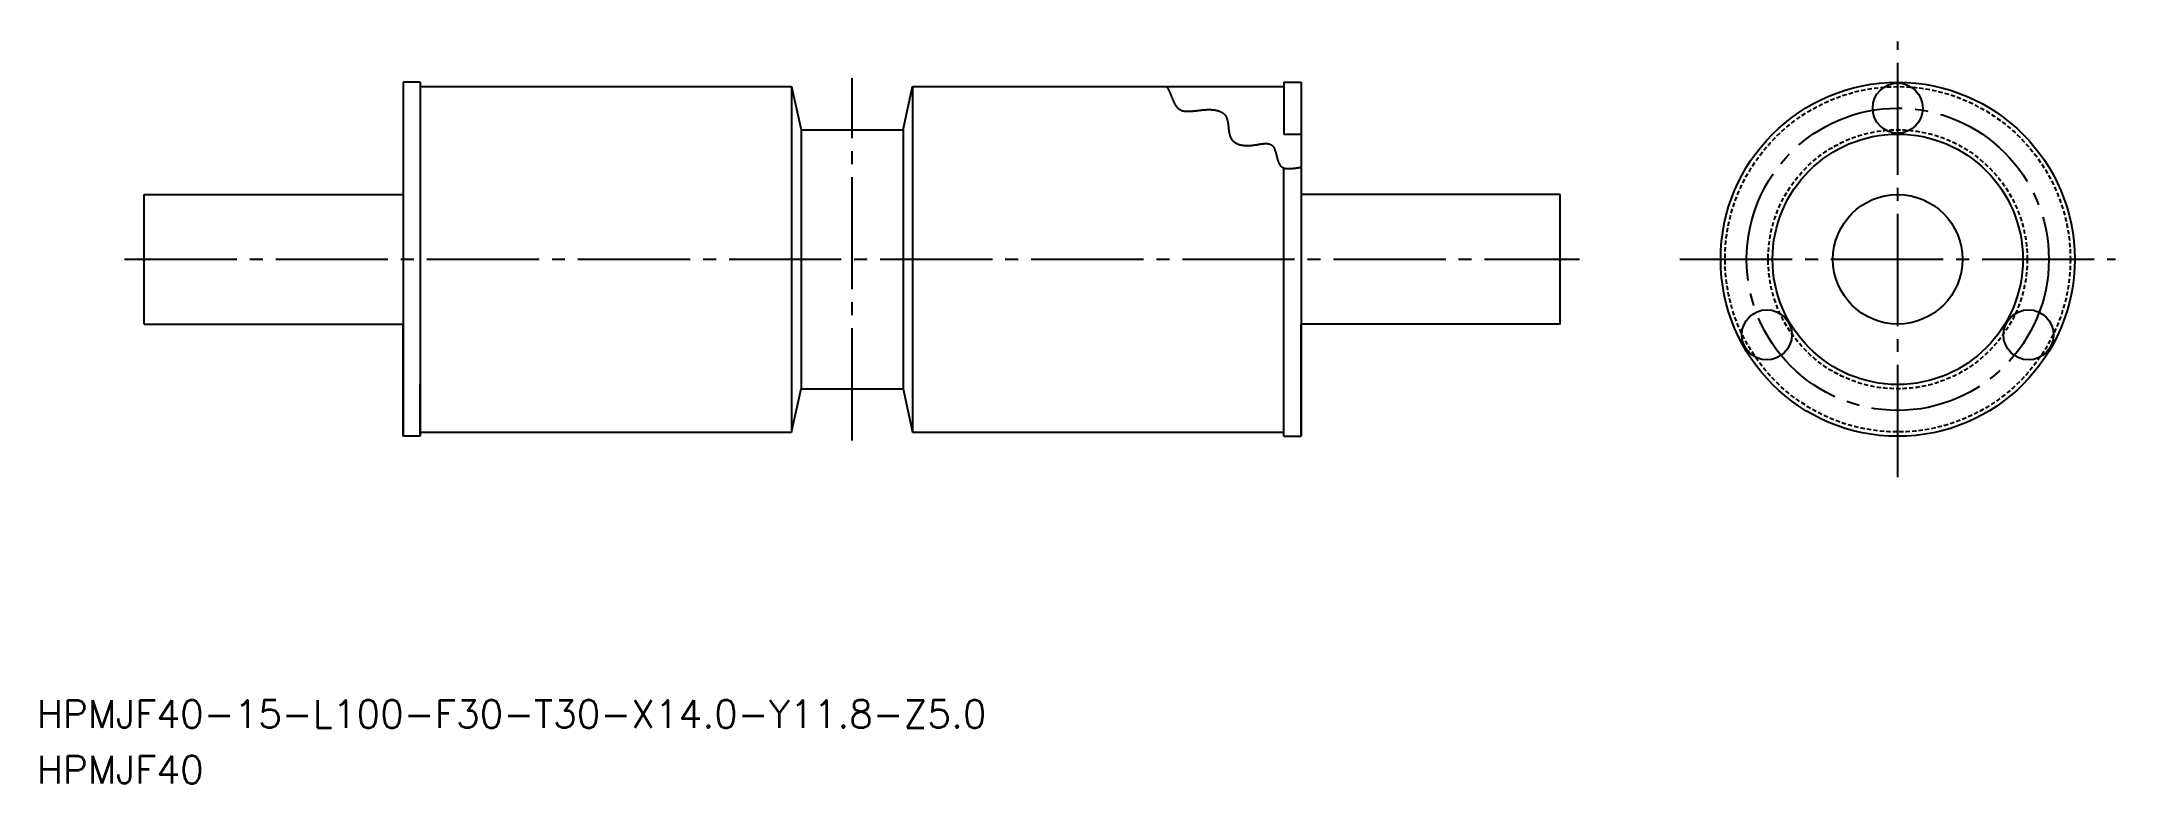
# Model space of a CAD drawing. Extents: x 47 to 287, y 137 to 223.
import ezdxf

# ---------------------------------------------------------------- set-up
doc = ezdxf.new("R2010")
doc.units = 0
doc.linetypes.add('CENTER', pattern=[17.5, 13, -1.5, 1.5, -1.5])
doc.linetypes.add('DASHED', pattern=[0.75, 0.5, -0.25])
doc.layers.get('0').update_dxf_attribs({"linetype": 'CONTINUOUS'})
doc.layers.add('CENTER', color=1, linetype='CENTER')
doc.styles.get("Standard").update_dxf_attribs({"font": 'txt.shx', "bigfont": '@extfont2.shx'})

msp = doc.modelspace()

# ---------------------------------------------------------------- linework, layer by layer
at = {"color": 7, "linetype": 'CONTINUOUS'}
for p, q in [((90.79, 218.43), (88.79, 218.43)), ((88.79, 218.43), (88.79, 177.43)), ((90.79, 218.43), (90.79, 177.43)), ((90.79, 217.93), (133.79, 217.93)), ((133.79, 217.93), (134.89, 212.93)), ((133.79, 217.93), (133.79, 177.93)), ((146.69, 212.93), (147.79, 217.93)), ((147.79, 217.93), (190.79, 217.93)), ((147.79, 217.93), (147.79, 177.93)), ((190.79, 218.43), (192.79, 218.43)), ((190.79, 218.43), (190.79, 212.43)), ((192.79, 218.43), (192.79, 177.43)), ((134.89, 212.93), (146.69, 212.93)), ((134.89, 212.93), (146.69, 212.93)), ((134.89, 212.93), (134.89, 182.93)), ((146.69, 212.93), (146.69, 182.93)), ((190.79, 212.43), (192.79, 212.43)), ((190.79, 177.43), (190.79, 208.51)), ((58.79, 205.43), (88.79, 205.43)), ((58.79, 190.43), (58.79, 205.43)), ((222.79, 205.43), (192.79, 205.43)), ((222.79, 190.43), (222.79, 205.43)), ((58.79, 190.43), (88.79, 190.43)), ((88.79, 177.43), (88.79, 190.43)), ((222.79, 190.43), (192.79, 190.43)), ((192.79, 177.43), (192.79, 190.43)), ((90.79, 177.43), (90.79, 183.43)), ((133.79, 177.93), (134.89, 182.93)), ((134.89, 182.93), (146.69, 182.93)), ((134.89, 182.93), (146.69, 182.93)), ((146.69, 182.93), (147.79, 177.93)), ((90.79, 177.93), (133.79, 177.93)), ((147.79, 177.93), (190.79, 177.93)), ((90.79, 177.43), (88.79, 177.43)), ((190.79, 177.43), (192.79, 177.43))]:
    msp.add_line(p, q, dxfattribs=at)
at = {"color": 3}
msp.add_polyline3d([(177.23, 217.93, 0), (177.26, 217.87, 0), (177.3, 217.81, 0), (177.33, 217.75, 0), (177.36, 217.7, 0), (177.39, 217.64, 0), (177.43, 217.58, 0), (177.45, 217.52, 0), (177.48, 217.46, 0), (177.51, 217.41, 0), (177.54, 217.35, 0), (177.57, 217.29, 0), (177.59, 217.23, 0), (177.62, 217.17, 0), (177.64, 217.12, 0), (177.67, 217.06, 0), (177.69, 217, 0), (177.71, 216.94, 0), (177.74, 216.89, 0), (177.76, 216.83, 0), (177.78, 216.78, 0), (177.8, 216.72, 0), (177.83, 216.66, 0), (177.85, 216.61, 0), (177.87, 216.55, 0), (177.89, 216.5, 0), (177.91, 216.45, 0), (177.94, 216.39, 0), (177.96, 216.34, 0), (177.98, 216.29, 0), (178, 216.24, 0), (178.03, 216.19, 0), (178.05, 216.14, 0), (178.07, 216.09, 0), (178.1, 216.04, 0), (178.12, 215.99, 0), (178.15, 215.95, 0), (178.17, 215.9, 0), (178.2, 215.85, 0), (178.22, 215.81, 0), (178.25, 215.77, 0), (178.28, 215.73, 0), (178.31, 215.68, 0), (178.34, 215.64, 0), (178.37, 215.61, 0), (178.4, 215.57, 0), (178.43, 215.53, 0), (178.46, 215.5, 0), (178.5, 215.46, 0), (178.53, 215.43, 0), (178.57, 215.4, 0), (178.61, 215.37, 0), (178.65, 215.34, 0), (178.68, 215.31, 0), (178.73, 215.28, 0), (178.77, 215.26, 0), (178.81, 215.23, 0), (178.86, 215.21, 0), (178.9, 215.19, 0), (178.95, 215.17, 0), (179, 215.16, 0), (179.05, 215.14, 0), (179.11, 215.13, 0), (179.16, 215.11, 0), (179.22, 215.1, 0), (179.28, 215.09, 0), (179.34, 215.09, 0), (179.4, 215.08, 0), (179.46, 215.08, 0), (179.53, 215.07, 0), (179.59, 215.07, 0), (179.66, 215.07, 0), (179.73, 215.07, 0), (179.8, 215.07, 0), (179.87, 215.08, 0), (179.94, 215.08, 0), (180.02, 215.08, 0), (180.09, 215.09, 0), (180.16, 215.1, 0), (180.24, 215.1, 0), (180.32, 215.11, 0), (180.39, 215.12, 0), (180.47, 215.13, 0), (180.55, 215.13, 0), (180.63, 215.14, 0), (180.71, 215.15, 0), (180.79, 215.16, 0), (180.87, 215.17, 0), (180.95, 215.18, 0), (181.03, 215.19, 0), (181.11, 215.2, 0), (181.19, 215.21, 0), (181.27, 215.21, 0), (181.35, 215.22, 0), (181.44, 215.23, 0), (181.52, 215.24, 0), (181.6, 215.24, 0), (181.68, 215.25, 0), (181.76, 215.25, 0), (181.84, 215.26, 0), (181.91, 215.26, 0), (181.99, 215.26, 0), (182.07, 215.26, 0), (182.15, 215.26, 0), (182.22, 215.26, 0), (182.3, 215.26, 0), (182.37, 215.26, 0), (182.45, 215.25, 0), (182.52, 215.25, 0), (182.59, 215.24, 0), (182.67, 215.23, 0), (182.74, 215.23, 0), (182.8, 215.22, 0), (182.87, 215.2, 0), (182.94, 215.19, 0), (183.01, 215.18, 0), (183.07, 215.16, 0), (183.13, 215.15, 0), (183.2, 215.13, 0), (183.26, 215.11, 0), (183.32, 215.09, 0), (183.37, 215.07, 0), (183.43, 215.05, 0), (183.48, 215.02, 0), (183.54, 215, 0), (183.59, 214.97, 0), (183.64, 214.94, 0), (183.69, 214.91, 0), (183.73, 214.88, 0), (183.78, 214.85, 0), (183.82, 214.81, 0), (183.86, 214.78, 0), (183.9, 214.74, 0), (183.94, 214.7, 0), (183.97, 214.66, 0), (184.01, 214.62, 0), (184.04, 214.57, 0), (184.07, 214.52, 0), (184.09, 214.48, 0), (184.12, 214.43, 0), (184.14, 214.38, 0), (184.16, 214.33, 0), (184.18, 214.27, 0), (184.2, 214.22, 0), (184.22, 214.16, 0), (184.24, 214.11, 0), (184.25, 214.05, 0), (184.26, 213.99, 0), (184.28, 213.94, 0), (184.29, 213.88, 0), (184.3, 213.82, 0), (184.31, 213.75, 0), (184.32, 213.69, 0), (184.33, 213.63, 0), (184.34, 213.57, 0), (184.35, 213.51, 0), (184.35, 213.44, 0), (184.36, 213.38, 0), (184.37, 213.32, 0), (184.38, 213.25, 0), (184.38, 213.19, 0), (184.39, 213.13, 0), (184.4, 213.06, 0), (184.4, 213, 0), (184.41, 212.93, 0), (184.42, 212.87, 0), (184.43, 212.81, 0), (184.44, 212.75, 0), (184.45, 212.69, 0), (184.46, 212.62, 0), (184.47, 212.56, 0), (184.48, 212.5, 0), (184.5, 212.44, 0), (184.51, 212.39, 0), (184.53, 212.33, 0), (184.54, 212.27, 0), (184.56, 212.22, 0), (184.58, 212.16, 0), (184.6, 212.11, 0), (184.62, 212.05, 0), (184.65, 212, 0), (184.67, 211.95, 0), (184.7, 211.91, 0), (184.73, 211.86, 0), (184.76, 211.81, 0), (184.79, 211.77, 0), (184.83, 211.73, 0), (184.86, 211.69, 0), (184.9, 211.65, 0), (184.94, 211.61, 0), (184.99, 211.57, 0), (185.03, 211.54, 0), (185.07, 211.5, 0), (185.12, 211.47, 0), (185.17, 211.44, 0), (185.22, 211.41, 0), (185.27, 211.38, 0), (185.32, 211.35, 0), (185.38, 211.33, 0), (185.43, 211.3, 0), (185.49, 211.28, 0), (185.54, 211.26, 0), (185.6, 211.24, 0), (185.66, 211.22, 0), (185.72, 211.2, 0), (185.78, 211.19, 0), (185.85, 211.17, 0), (185.91, 211.16, 0), (185.97, 211.15, 0), (186.04, 211.14, 0), (186.1, 211.13, 0), (186.17, 211.12, 0), (186.23, 211.11, 0), (186.3, 211.11, 0), (186.37, 211.1, 0), (186.44, 211.1, 0), (186.51, 211.1, 0), (186.57, 211.1, 0), (186.64, 211.1, 0), (186.71, 211.1, 0), (186.78, 211.1, 0), (186.85, 211.11, 0), (186.92, 211.11, 0), (186.99, 211.12, 0), (187.06, 211.12, 0), (187.13, 211.13, 0), (187.2, 211.14, 0), (187.27, 211.15, 0), (187.34, 211.16, 0), (187.41, 211.17, 0), (187.48, 211.18, 0), (187.55, 211.19, 0), (187.62, 211.2, 0), (187.69, 211.21, 0), (187.76, 211.23, 0), (187.82, 211.24, 0), (187.89, 211.25, 0), (187.96, 211.26, 0), (188.02, 211.27, 0), (188.09, 211.28, 0), (188.15, 211.29, 0), (188.22, 211.3, 0), (188.28, 211.31, 0), (188.34, 211.31, 0), (188.41, 211.32, 0), (188.47, 211.33, 0), (188.53, 211.33, 0), (188.59, 211.34, 0), (188.65, 211.34, 0), (188.7, 211.34, 0), (188.76, 211.34, 0), (188.82, 211.34, 0), (188.87, 211.33, 0), (188.92, 211.33, 0), (188.97, 211.32, 0), (189.03, 211.32, 0), (189.07, 211.3, 0), (189.12, 211.29, 0), (189.17, 211.28, 0), (189.21, 211.26, 0), (189.26, 211.24, 0), (189.3, 211.22, 0), (189.34, 211.2, 0), (189.38, 211.17, 0), (189.42, 211.15, 0), (189.45, 211.11, 0), (189.49, 211.08, 0), (189.52, 211.04, 0), (189.55, 211, 0), (189.58, 210.96, 0), (189.61, 210.92, 0), (189.64, 210.87, 0), (189.66, 210.82, 0), (189.69, 210.77, 0), (189.71, 210.72, 0), (189.73, 210.67, 0), (189.75, 210.61, 0), (189.77, 210.56, 0), (189.79, 210.5, 0), (189.81, 210.44, 0), (189.83, 210.38, 0), (189.85, 210.32, 0), (189.87, 210.25, 0), (189.88, 210.19, 0), (189.9, 210.13, 0), (189.91, 210.06, 0), (189.93, 210, 0), (189.95, 209.93, 0), (189.96, 209.87, 0), (189.98, 209.81, 0), (190, 209.74, 0), (190.01, 209.68, 0), (190.03, 209.61, 0), (190.05, 209.55, 0), (190.07, 209.49, 0), (190.08, 209.43, 0), (190.1, 209.37, 0), (190.12, 209.31, 0), (190.14, 209.25, 0), (190.17, 209.19, 0), (190.19, 209.13, 0), (190.21, 209.08, 0), (190.24, 209.03, 0), (190.26, 208.98, 0), (190.29, 208.93, 0), (190.32, 208.88, 0), (190.35, 208.84, 0), (190.38, 208.8, 0), (190.42, 208.76, 0), (190.45, 208.72, 0), (190.49, 208.69, 0), (190.53, 208.65, 0), (190.57, 208.62, 0), (190.61, 208.6, 0), (190.65, 208.57, 0), (190.7, 208.55, 0), (190.74, 208.53, 0), (190.79, 208.51, 0), (190.84, 208.5, 0), (190.89, 208.48, 0), (190.94, 208.47, 0), (191, 208.46, 0), (191.05, 208.45, 0), (191.11, 208.44, 0), (191.16, 208.44, 0), (191.22, 208.43, 0), (191.28, 208.43, 0), (191.34, 208.43, 0), (191.4, 208.43, 0), (191.46, 208.43, 0), (191.52, 208.43, 0), (191.58, 208.44, 0), (191.65, 208.44, 0), (191.71, 208.45, 0), (191.77, 208.45, 0), (191.84, 208.46, 0), (191.91, 208.47, 0), (191.97, 208.47, 0), (192.04, 208.48, 0), (192.11, 208.49, 0), (192.17, 208.5, 0), (192.24, 208.51, 0), (192.31, 208.52, 0), (192.38, 208.53, 0), (192.44, 208.54, 0), (192.51, 208.55, 0), (192.58, 208.56, 0), (192.65, 208.57, 0), (192.72, 208.58, 0), (192.78, 208.59, 0), (192.79, 208.59, 0)], dxfattribs=at)
at = {"color": 7, "linetype": 'CONTINUOUS'}
for centre, radius in [((261.89, 197.93), 20.5), ((261.89, 215.43), 2.9), ((261.89, 197.93), 14.5), ((261.89, 197.93), 7.5), ((246.73, 189.18), 2.9), ((277.04, 189.18), 2.9)]:
    msp.add_circle(centre, radius, dxfattribs=at)
at = {"color": 3, "linetype": 'DASHED'}
for radius in [20, 15]:
    msp.add_circle((261.89, 197.93), radius, dxfattribs=at)
at = {"layer": 'CENTER', "color": 1, "linetype": 'CENTER'}
for p, q in [((261.89, 172.7), (261.89, 223.15)), ((140.79, 176.96), (140.79, 218.89)), ((56.54, 197.93), (225.04, 197.93)), ((236.66, 197.93), (287.11, 197.93))]:
    msp.add_line(p, q, dxfattribs=at)
msp.add_circle((261.89, 197.93), 17.5, dxfattribs=at)

# ---------------------------------------------------------------- texts
at = {"color": 7, "linetype": 'CONTINUOUS'}
for s, p in [('HPMJF40-15-L100-F30-T30-X14.0-Y11.8-Z5.0', (46.37, 143.68)), ('HPMJF40', (46.37, 137.22))]:
    msp.add_text(s, height=3.2, dxfattribs=at).set_placement(p)

doc.saveas('drawing.dxf')
